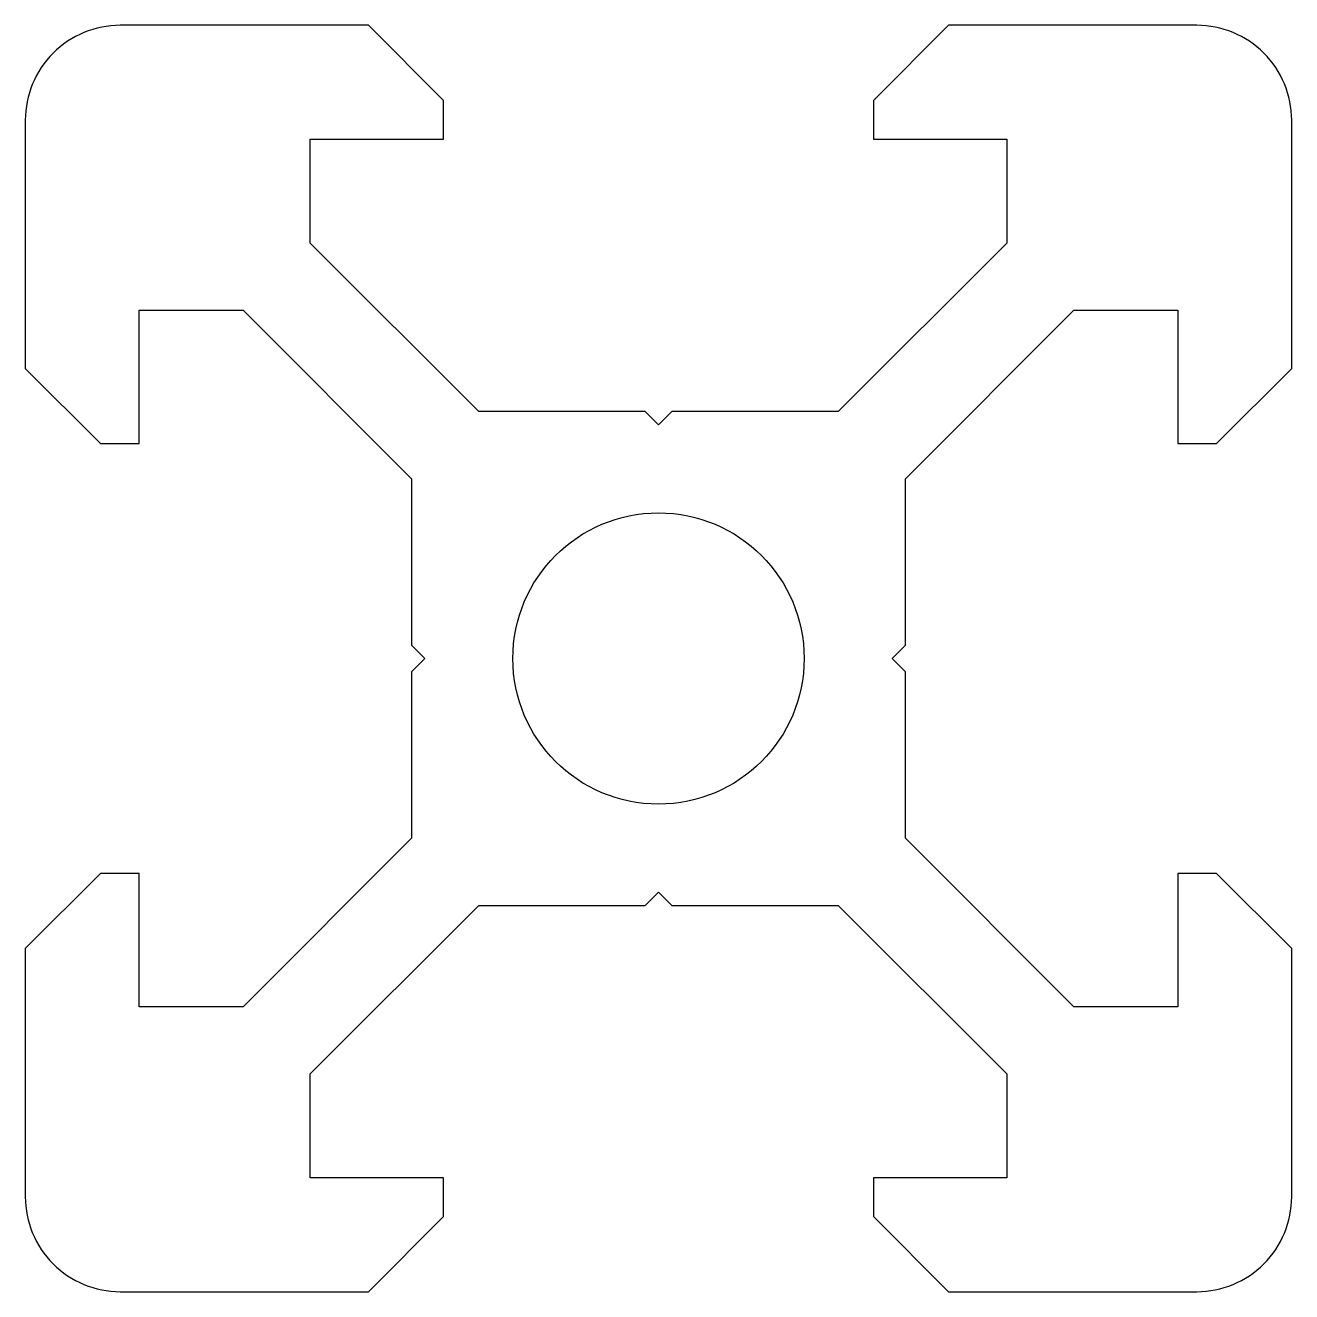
# Model space of a CAD drawing. Header units: millimetres. Extents: x 20 to 40, y -20 to 0.
import ezdxf

# ---------------------------------------------------------------- set-up
doc = ezdxf.new("R2010")
doc.units = ezdxf.units.MM
doc.layers.get('0').update_dxf_attribs({"linetype": 'CONTINUOUS'})

msp = doc.modelspace()

# ---------------------------------------------------------------- linework, layer by layer
msp.add_lwpolyline([(33.9, -10.21), (33.69, -10), (33.9, -9.79), (33.9, -7.161), (36.561, -4.5), (38.2, -4.5), (38.2, -6.605), (38.815, -6.605), (40, -5.42), (40, -1.5, 0.414214), (38.5, 0), (34.58, 0), (33.395, -1.185), (33.395, -1.8), (35.5, -1.8), (35.5, -3.439), (32.839, -6.1), (30.21, -6.1), (30, -6.31), (29.79, -6.1), (27.161, -6.1), (24.5, -3.439), (24.5, -1.8), (26.605, -1.8), (26.605, -1.185), (25.42, 0), (21.5, 0, 0.414214), (20, -1.5), (20, -5.42), (21.185, -6.605), (21.8, -6.605), (21.8, -4.5), (23.439, -4.5), (26.1, -7.161), (26.1, -9.79), (26.31, -10), (26.1, -10.21), (26.1, -12.839), (23.439, -15.5), (21.8, -15.5), (21.8, -13.395), (21.185, -13.395), (20, -14.58), (20, -18.5, 0.414214), (21.5, -20), (25.42, -20), (26.605, -18.815), (26.605, -18.2), (24.5, -18.2), (24.5, -16.561), (27.161, -13.9), (29.79, -13.9), (30, -13.69), (30.21, -13.9), (32.839, -13.9), (35.5, -16.561), (35.5, -18.2), (33.395, -18.2), (33.395, -18.815), (34.58, -20), (38.5, -20, 0.414214), (40, -18.5), (40, -14.58), (38.815, -13.395), (38.2, -13.395), (38.2, -15.5), (36.561, -15.5), (33.9, -12.839)], format="xyb", close=True)
msp.add_circle((30, -10), 2.3)

doc.saveas('drawing.dxf')
